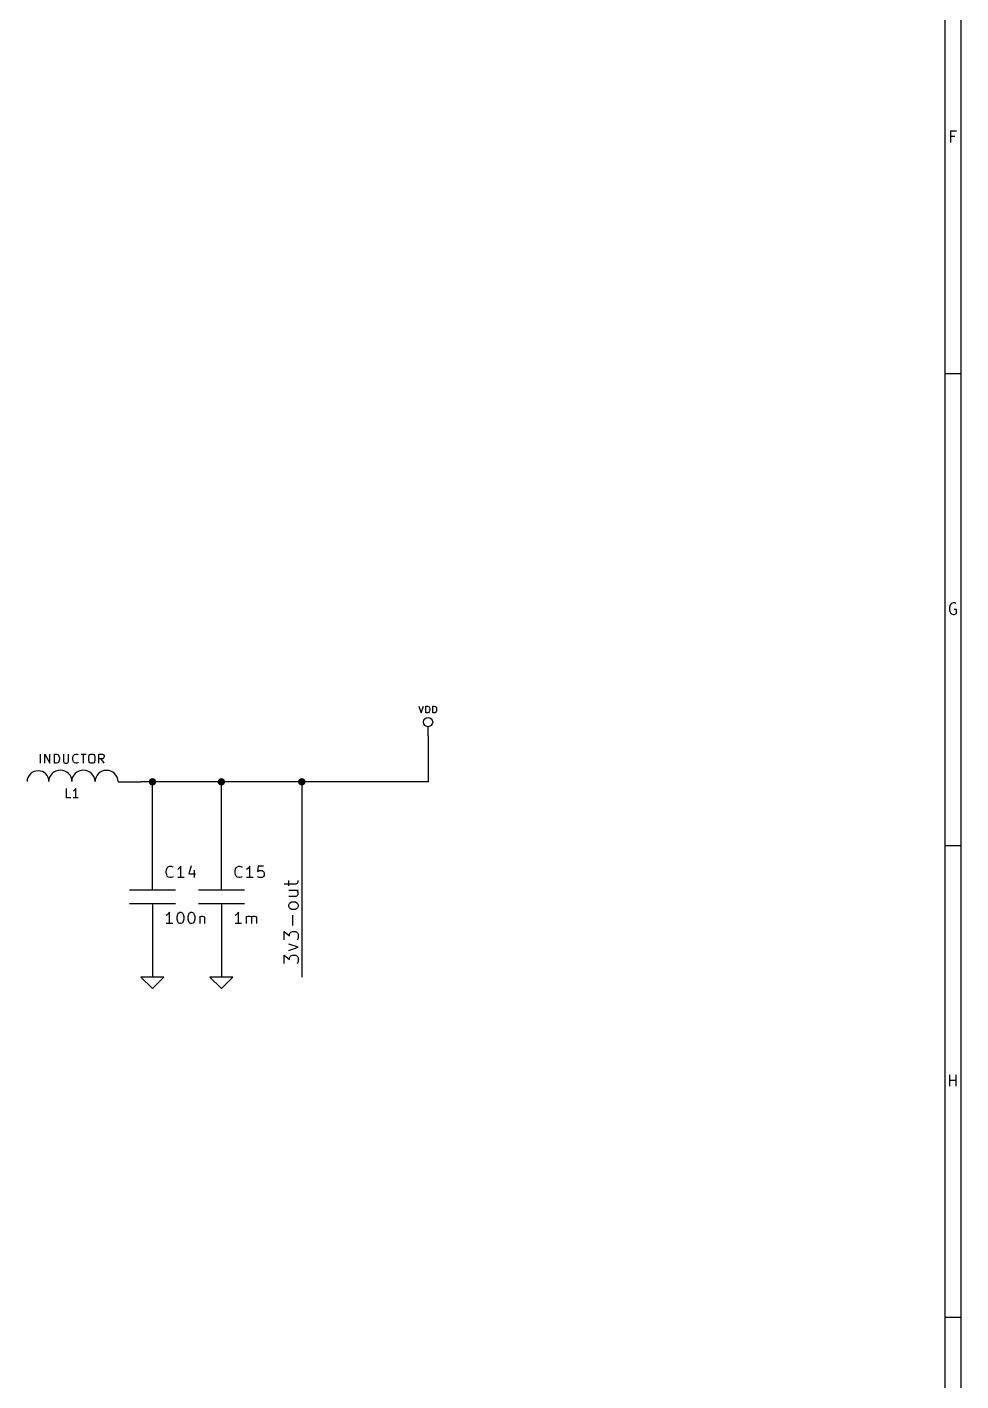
# Model space of a CAD drawing. Extents: x 4000 to 326700, y 4000 to 230000.
# Drawn here: x 286040 to 326700, y 62925 to 121850 of the extents above; entities that cross this region are included whole.
import ezdxf

# ---------------------------------------------------------------- set-up
doc = ezdxf.new("R2010")
doc.units = 0
for name, color, linetype in [('BLACK', 1, 'CONTINUOUS'), ('CYAN', 4, 'CONTINUOUS'), ('GREEN', 3, 'CONTINUOUS'), ('RED', 5, 'CONTINUOUS')]:
    doc.layers.add(name, color=color, linetype=linetype)

msp = doc.modelspace()

# ---------------------------------------------------------------- linework, layer by layer
at = {"layer": 'BLACK'}
for p, q in [((326700, 230000), (326700, 4000)), ((326000, 229300), (326000, 4700)), ((326260, 116830), (326260, 117330)), ((326260, 117330), (326500, 117330)), ((326430, 117090), (326260, 117090)), ((326700, 106760), (326000, 106760)), ((326220, 96670), (326200, 96570)), ((326240, 96720), (326220, 96670)), ((326290, 96760), (326240, 96720)), ((326360, 96790), (326290, 96760)), ((326430, 96790), (326360, 96790)), ((326480, 96760), (326430, 96790)), ((326200, 96570), (326200, 96500)), ((326200, 96500), (326220, 96410)), ((326220, 96410), (326240, 96360)), ((326240, 96360), (326290, 96310)), ((326290, 96310), (326360, 96290)), ((326360, 96290), (326410, 96290)), ((326500, 96500), (326410, 96500)), ((326410, 96290), (326480, 96310)), ((326480, 96310), (326500, 96340)), ((326500, 96340), (326500, 96500)), ((326700, 86220), (326000, 86220)), ((297240, 84560), (297760, 84560)), ((297440, 84480), (297440, 84710)), ((297440, 84280), (297840, 84280)), ((297760, 84560), (297810, 84590)), ((297810, 84250), (297790, 84280)), ((297810, 84590), (297840, 84650)), ((297840, 84650), (297840, 84710)), ((297440, 84020), (297760, 84020)), ((297440, 83650), (297470, 83710)), ((297470, 83710), (297500, 83740)), ((297500, 83740), (297560, 83770)), ((297560, 83770), (297730, 83770)), ((297730, 83770), (297790, 83740)), ((297760, 84020), (297810, 84050)), ((297790, 83740), (297810, 83710)), ((297840, 84190), (297810, 84250)), ((297810, 84050), (297840, 84110)), ((297810, 83710), (297840, 83650)), ((297840, 84110), (297840, 84190)), ((297440, 83570), (297440, 83650)), ((297470, 83510), (297440, 83570)), ((297500, 83480), (297470, 83510)), ((297560, 83450), (297500, 83480)), ((297730, 83450), (297560, 83450)), ((297610, 82740), (297610, 83200)), ((297790, 83480), (297730, 83450)), ((297810, 83510), (297790, 83480)), ((297840, 83570), (297810, 83510)), ((297840, 83650), (297840, 83570)), ((297240, 82120), (297240, 82490)), ((297240, 82490), (297470, 82290)), ((297840, 81800), (297440, 81940)), ((297470, 82370), (297500, 82430)), ((297470, 82290), (297470, 82370)), ((297500, 82430), (297530, 82460)), ((297530, 82460), (297590, 82490)), ((297590, 82490), (297730, 82490)), ((297730, 82490), (297790, 82460)), ((297790, 82460), (297810, 82430)), ((297810, 82140), (297790, 82120)), ((297810, 82430), (297840, 82370)), ((297840, 82200), (297810, 82140)), ((297840, 82370), (297840, 82200)), ((297240, 81090), (297240, 81460)), ((297240, 81460), (297470, 81260)), ((297440, 81660), (297840, 81800)), ((297470, 81340), (297500, 81400)), ((297470, 81260), (297470, 81340)), ((297500, 81400), (297530, 81430)), ((297530, 81430), (297590, 81460)), ((297590, 81460), (297730, 81460)), ((297730, 81460), (297790, 81430)), ((297790, 81430), (297810, 81400)), ((297810, 81400), (297840, 81340)), ((297840, 81340), (297840, 81170)), ((297810, 81110), (297790, 81090)), ((297840, 81170), (297810, 81110)), ((326210, 75750), (326210, 76250)), ((326490, 75750), (326490, 76250)), ((326210, 76010), (326490, 76010)), ((326700, 65680), (326000, 65680))]:
    msp.add_line(p, q, dxfattribs=at)
at = {"layer": 'CYAN'}
for p, q in [((303100, 92300), (303200, 92000)), ((303200, 92000), (303300, 92300)), ((303400, 92000), (303400, 92300)), ((303400, 92300), (303470, 92300)), ((303470, 92000), (303400, 92000)), ((303470, 92300), (303520, 92280)), ((303520, 92010), (303470, 92000)), ((303520, 92280), (303540, 92260)), ((303540, 92040), (303520, 92010)), ((303540, 92260), (303560, 92230)), ((303560, 92070), (303540, 92040)), ((303560, 92230), (303570, 92170)), ((303570, 92130), (303560, 92070)), ((303570, 92170), (303570, 92130)), ((303700, 92000), (303700, 92300)), ((303700, 92300), (303770, 92300)), ((303770, 92000), (303700, 92000)), ((303770, 92300), (303820, 92280)), ((303820, 92010), (303770, 92000)), ((303820, 92280), (303840, 92260)), ((303840, 92040), (303820, 92010)), ((303840, 92260), (303860, 92230)), ((303860, 92070), (303840, 92040)), ((303860, 92230), (303870, 92170)), ((303870, 92130), (303860, 92070)), ((303870, 92170), (303870, 92130)), ((286620, 89810), (286620, 90210)), ((286810, 89810), (286810, 90210)), ((286810, 90210), (287030, 89810)), ((287030, 89810), (287030, 90210)), ((287230, 89810), (287230, 90210)), ((287230, 90210), (287320, 90210)), ((287320, 90210), (287380, 90190)), ((287380, 90190), (287420, 90150)), ((287630, 90210), (287630, 89880)), ((287850, 89880), (287850, 90210)), ((288060, 90150), (288100, 90190)), ((288100, 90190), (288160, 90210)), ((288160, 90210), (288200, 90210)), ((288200, 90210), (288250, 90190)), ((288250, 90190), (288270, 90170)), ((288390, 90210), (288620, 90210)), ((288500, 89810), (288500, 90210)), ((288750, 90150), (288780, 90190)), ((288780, 90190), (288820, 90210)), ((288820, 90210), (288900, 90210)), ((288900, 90210), (288940, 90190)), ((288940, 90190), (288970, 90150)), ((289170, 89810), (289170, 90210)), ((289170, 90210), (289320, 90210)), ((289320, 90210), (289360, 90190)), ((289360, 90190), (289370, 90170)), ((289370, 90170), (289390, 90130)), ((287320, 89810), (287230, 89810)), ((287380, 89830), (287320, 89810)), ((287420, 89870), (287380, 89830)), ((287420, 90150), (287430, 90110)), ((287430, 89900), (287420, 89870)), ((287430, 90110), (287450, 90040)), ((287450, 89980), (287430, 89900)), ((287450, 90040), (287450, 89980)), ((287630, 89880), (287640, 89850)), ((287640, 89850), (287660, 89830)), ((287660, 89830), (287700, 89810)), ((287700, 89810), (287780, 89810)), ((287780, 89810), (287820, 89830)), ((287820, 89830), (287830, 89850)), ((287830, 89850), (287850, 89880)), ((288030, 90040), (288050, 90110)), ((288030, 89980), (288030, 90040)), ((288050, 89900), (288030, 89980)), ((288050, 90110), (288060, 90150)), ((288060, 89870), (288050, 89900)), ((288100, 89830), (288060, 89870)), ((288160, 89810), (288100, 89830)), ((288200, 89810), (288160, 89810)), ((288250, 89830), (288200, 89810)), ((288270, 89850), (288250, 89830)), ((288730, 90070), (288750, 90150)), ((288730, 89940), (288730, 90070)), ((288750, 89870), (288730, 89940)), ((288780, 89830), (288750, 89870)), ((288820, 89810), (288780, 89830)), ((288900, 89810), (288820, 89810)), ((288940, 89830), (288900, 89810)), ((288970, 89870), (288940, 89830)), ((288970, 90150), (288990, 90070)), ((288990, 89940), (288970, 89870)), ((288990, 90070), (288990, 89940)), ((289320, 90000), (289170, 90000)), ((289390, 89810), (289260, 90000)), ((289360, 90020), (289320, 90000)), ((289370, 90040), (289360, 90020)), ((289390, 90070), (289370, 90040)), ((289390, 90130), (289390, 90070)), ((287750, 88310), (287750, 88710)), ((288080, 88610), (288050, 88590)), ((288120, 88650), (288080, 88610)), ((288160, 88710), (288120, 88650)), ((288160, 88310), (288160, 88710)), ((287940, 88310), (287750, 88310)), ((288270, 88310), (288050, 88310)), ((292100, 85110), (292120, 85210)), ((292100, 85040), (292100, 85110)), ((292120, 84950), (292100, 85040)), ((292120, 85210), (292140, 85260)), ((292140, 84900), (292120, 84950)), ((292140, 85260), (292190, 85300)), ((292190, 84850), (292140, 84900)), ((292190, 85300), (292260, 85330)), ((292260, 85330), (292310, 85330)), ((292310, 85330), (292380, 85300)), ((292380, 85300), (292400, 85280)), ((292400, 84880), (292380, 84850)), ((292640, 85210), (292600, 85180)), ((292690, 85260), (292640, 85210)), ((292740, 85330), (292690, 85260)), ((292740, 84830), (292740, 85330)), ((293190, 85350), (293080, 84990)), ((293080, 84990), (293380, 84990)), ((293310, 85160), (293310, 84830)), ((295100, 85110), (295120, 85210)), ((295100, 85040), (295100, 85110)), ((295120, 84950), (295100, 85040)), ((295120, 85210), (295140, 85260)), ((295140, 84900), (295120, 84950)), ((295140, 85260), (295190, 85300)), ((295190, 84850), (295140, 84900)), ((295190, 85300), (295260, 85330)), ((295260, 85330), (295310, 85330)), ((295310, 85330), (295380, 85300)), ((295380, 85300), (295400, 85280)), ((295400, 84880), (295380, 84850)), ((295640, 85210), (295600, 85180)), ((295690, 85260), (295640, 85210)), ((295740, 85330), (295690, 85260)), ((295740, 84830), (295740, 85330)), ((296100, 85330), (296080, 85090)), ((296080, 85090), (296100, 85110)), ((296100, 84850), (296080, 84880)), ((296340, 85330), (296100, 85330)), ((296100, 85110), (296150, 85140)), ((296150, 85140), (296270, 85140)), ((296270, 85140), (296310, 85110)), ((296310, 85110), (296340, 85090)), ((296340, 84880), (296310, 84850)), ((296340, 85090), (296360, 85040)), ((296360, 84920), (296340, 84880)), ((296360, 85040), (296360, 84920)), ((292260, 84830), (292190, 84850)), ((292310, 84830), (292260, 84830)), ((292380, 84850), (292310, 84830)), ((292880, 84830), (292600, 84830)), ((295260, 84830), (295190, 84850)), ((295310, 84830), (295260, 84830)), ((295380, 84850), (295310, 84830)), ((295880, 84830), (295600, 84830)), ((296150, 84830), (296100, 84850)), ((296270, 84830), (296150, 84830)), ((296310, 84850), (296270, 84830)), ((292140, 83210), (292100, 83180)), ((292190, 83260), (292140, 83210)), ((292240, 83330), (292190, 83260)), ((292240, 82830), (292240, 83330)), ((292580, 83140), (292600, 83230)), ((292580, 83020), (292580, 83140)), ((292600, 83230), (292620, 83280)), ((292620, 83280), (292650, 83300)), ((292650, 83300), (292690, 83330)), ((292690, 83330), (292740, 83330)), ((292740, 83330), (292790, 83300)), ((292790, 83300), (292810, 83280)), ((292810, 83280), (292840, 83230)), ((292840, 83230), (292860, 83140)), ((292860, 83140), (292860, 83020)), ((293060, 83140), (293080, 83230)), ((293060, 83020), (293060, 83140)), ((293080, 83230), (293100, 83280)), ((293100, 83280), (293130, 83300)), ((293130, 83300), (293170, 83330)), ((293170, 83330), (293220, 83330)), ((293220, 83330), (293270, 83300)), ((293270, 83300), (293290, 83280)), ((293290, 83280), (293320, 83230)), ((293320, 83230), (293340, 83140)), ((293340, 83140), (293340, 83020)), ((293560, 83160), (293560, 82830)), ((293560, 83110), (293580, 83140)), ((293580, 83140), (293630, 83160)), ((293630, 83160), (293700, 83160)), ((293700, 83160), (293750, 83140)), ((293750, 83140), (293770, 83090)), ((293770, 83090), (293770, 82830)), ((295140, 83210), (295100, 83180)), ((295190, 83260), (295140, 83210)), ((295240, 83330), (295190, 83260)), ((295240, 82830), (295240, 83330)), ((295600, 82830), (295600, 83160)), ((295600, 83110), (295620, 83140)), ((295620, 83140), (295670, 83160)), ((295670, 83160), (295740, 83160)), ((295740, 83160), (295790, 83140)), ((295790, 83140), (295810, 83090)), ((295810, 83090), (295840, 83140)), ((295810, 83090), (295810, 82830)), ((295840, 83140), (295880, 83160)), ((295880, 83160), (295960, 83160)), ((295960, 83160), (296000, 83140)), ((296000, 83140), (296030, 83090)), ((296030, 83090), (296030, 82830)), ((292380, 82830), (292100, 82830)), ((292600, 82920), (292580, 83020)), ((292620, 82880), (292600, 82920)), ((292650, 82850), (292620, 82880)), ((292690, 82830), (292650, 82850)), ((292740, 82830), (292690, 82830)), ((292790, 82850), (292740, 82830)), ((292810, 82880), (292790, 82850)), ((292840, 82920), (292810, 82880)), ((292860, 83020), (292840, 82920)), ((293080, 82920), (293060, 83020)), ((293100, 82880), (293080, 82920)), ((293130, 82850), (293100, 82880)), ((293170, 82830), (293130, 82850)), ((293220, 82830), (293170, 82830)), ((293270, 82850), (293220, 82830)), ((293290, 82880), (293270, 82850)), ((293320, 82920), (293290, 82880)), ((293340, 83020), (293320, 82920)), ((295380, 82830), (295100, 82830))]:
    msp.add_line(p, q, dxfattribs=at)
at = {"layer": 'GREEN'}
for p, q in [((303500, 91000), (303500, 89000)), ((303500, 89000), (291000, 89000)), ((291500, 86000), (291500, 89000)), ((294500, 86000), (294500, 89000)), ((298000, 89000), (298000, 80500)), ((291500, 82000), (291500, 80500)), ((294500, 82000), (294500, 80500))]:
    msp.add_line(p, q, dxfattribs=at)
at = {"layer": 'GREEN', "const_width": 160}
for points in [[(291420, 89000, 1), (291580, 89000, 1)], [(294420, 89000, 1), (294580, 89000, 1)], [(297920, 89000, 1), (298080, 89000, 1)]]:
    msp.add_lwpolyline(points, format="xyb", close=True, dxfattribs=at)
at = {"layer": 'RED'}
for p, q in [((303500, 91000), (303500, 91400)), ((290000, 89000), (291000, 89000)), ((291500, 84300), (291500, 86000)), ((294500, 84300), (294500, 86000)), ((290500, 84300), (292500, 84300)), ((293500, 84300), (295500, 84300)), ((290500, 83700), (292500, 83700)), ((291500, 83700), (291500, 82000)), ((293500, 83700), (295500, 83700)), ((294500, 83700), (294500, 82000)), ((291000, 80500), (291500, 80000)), ((292000, 80500), (291000, 80500)), ((291500, 80000), (292000, 80500)), ((294000, 80500), (294500, 80000)), ((295000, 80500), (294000, 80500)), ((294500, 80000), (295000, 80500))]:
    msp.add_line(p, q, dxfattribs=at)
msp.add_circle((303500, 91600), 200, dxfattribs=at)
for centre, radius in [((286520, 89000), 480), ((287490, 89000), 510), ((288490, 89000), 510), ((289500, 89000), 500)]:
    msp.add_arc(centre, radius, -359, -181, dxfattribs=at)

doc.saveas('drawing.dxf')
